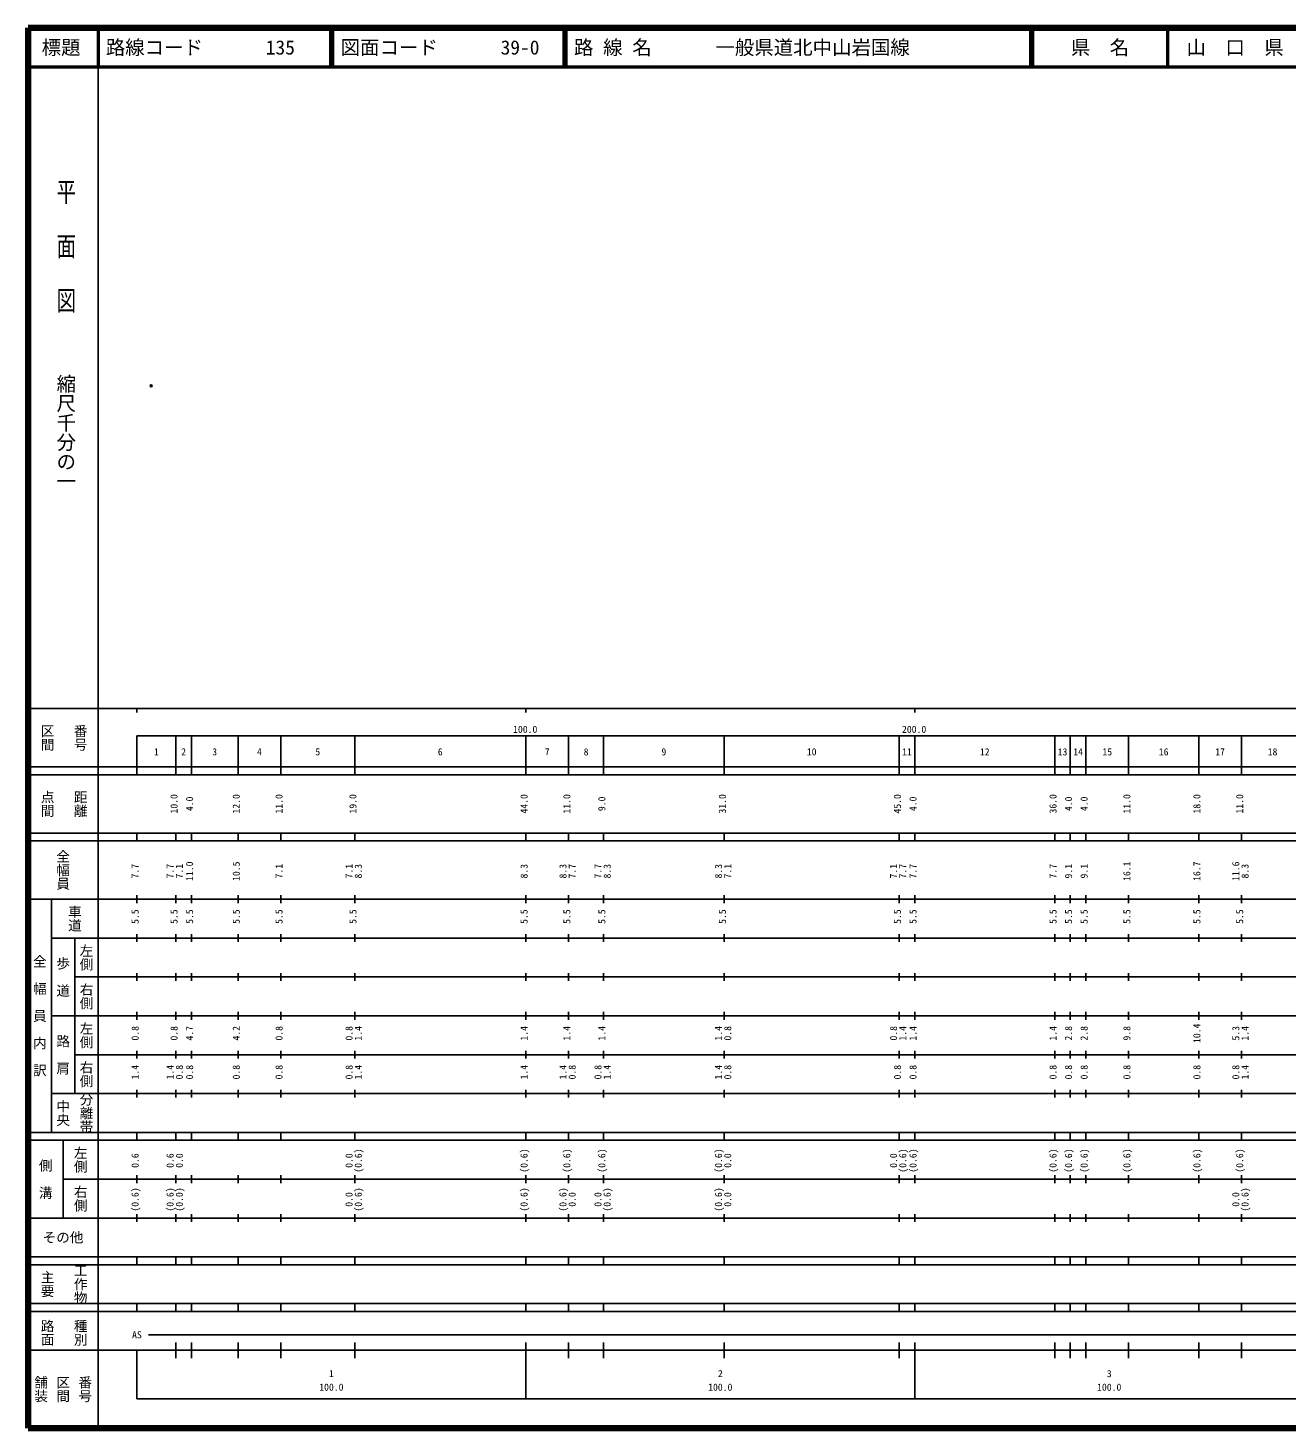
# Model space of a CAD drawing. Units: millimetres on the paper. Extents: x 40 to 680, y 20 to 380.
# Drawn here: x 40 to 363.7, y 20 to 380 of the extents above; entities that cross this region are included whole.
import ezdxf
from ezdxf.enums import TextEntityAlignment as Align

# ---------------------------------------------------------------- set-up
doc = ezdxf.new("R2010")
doc.units = ezdxf.units.MM
doc.header["$PDMODE"] = 32
doc.header["$PDSIZE"] = 0.5
doc.layers.add('M-OTRS', color=6, linetype='Continuous')
doc.layers.add('M-TTL-TXT', color=7, linetype='Continuous')
for name, color, linetype, lineweight in [('M-TTL', 2, 'Continuous', 140), ('M-TTL-BAND', 7, 'Continuous', 25), ('M-TTL-LINE', 7, 'Continuous', 50)]:
    doc.layers.add(name, color=color, linetype=linetype, lineweight=lineweight)
doc.styles.add('@ＭＳ ゴシック', font='')
doc.styles.add('ＭＳ ゴシック', font='')
doc.styles.get('@ＭＳ ゴシック').set_extended_font_data('@MS Gothic')
doc.styles.get('ＭＳ ゴシック').set_extended_font_data('MS Gothic')

msp = doc.modelspace()

# ---------------------------------------------------------------- linework, layer by layer
at = {"layer": 'M-OTRS'}
msp.add_point((71.699, 288), dxfattribs=at)
at = {"layer": 'M-TTL'}
for p, q in [((40, 380), (40, 20)), ((680, 380), (40, 380)), ((40, 20), (680, 20))]:
    msp.add_line(p, q, dxfattribs=at)
at = {"layer": 'M-TTL-BAND'}
for p, q in [((58, 370), (58, 20)), ((40, 205), (579, 205)), ((68, 205), (68, 204)), ((168, 205), (168, 204)), ((268, 205), (268, 204)), ((68, 198), (579, 198)), ((68, 198), (68, 188)), ((78, 188), (78, 198)), ((82, 188), (82, 198)), ((94, 188), (94, 198)), ((105, 188), (105, 198)), ((124, 188), (124, 198)), ((168, 188), (168, 198)), ((179, 188), (179, 198)), ((188, 188), (188, 198)), ((219, 188), (219, 198)), ((264, 188), (264, 198)), ((268, 188), (268, 198)), ((304, 188), (304, 198)), ((308, 188), (308, 198)), ((312, 188), (312, 198)), ((323, 188), (323, 198)), ((341, 188), (341, 198)), ((352, 188), (352, 198)), ((40, 190), (579, 190)), ((40, 188), (579, 188)), ((40, 173), (579, 173)), ((68, 171), (68, 173)), ((78, 171), (78, 173)), ((82, 171), (82, 173)), ((94, 171), (94, 173)), ((105, 171), (105, 173)), ((124, 171), (124, 173)), ((168, 171), (168, 173)), ((179, 171), (179, 173)), ((188, 171), (188, 173)), ((219, 171), (219, 173)), ((264, 171), (264, 173)), ((268, 171), (268, 173)), ((304, 171), (304, 173)), ((308, 171), (308, 173)), ((312, 171), (312, 173)), ((323, 171), (323, 173)), ((341, 171), (341, 173)), ((352, 171), (352, 173)), ((40, 171), (579, 171)), ((40, 156), (579, 156)), ((46, 96), (46, 156)), ((68, 155), (68, 157)), ((78, 155), (78, 157)), ((82, 155), (82, 157)), ((94, 155), (94, 157)), ((105, 155), (105, 157)), ((124, 155), (124, 157)), ((168, 155), (168, 157)), ((179, 155), (179, 157)), ((188, 155), (188, 157)), ((219, 155), (219, 157)), ((264, 155), (264, 157)), ((268, 155), (268, 157)), ((304, 155), (304, 157)), ((308, 155), (308, 157)), ((312, 155), (312, 157)), ((323, 155), (323, 157)), ((341, 155), (341, 157)), ((352, 155), (352, 157)), ((46, 146), (579, 146)), ((52, 146), (52, 106)), ((68, 145), (68, 147)), ((78, 145), (78, 147)), ((82, 145), (82, 147)), ((94, 145), (94, 147)), ((105, 145), (105, 147)), ((124, 145), (124, 147)), ((168, 145), (168, 147)), ((179, 145), (179, 147)), ((188, 145), (188, 147)), ((219, 145), (219, 147)), ((264, 145), (264, 147)), ((268, 145), (268, 147)), ((304, 145), (304, 147)), ((308, 145), (308, 147)), ((312, 145), (312, 147)), ((323, 145), (323, 147)), ((341, 145), (341, 147)), ((352, 145), (352, 147)), ((68, 135), (68, 137)), ((78, 135), (78, 137)), ((82, 135), (82, 137)), ((94, 135), (94, 137)), ((105, 135), (105, 137)), ((124, 135), (124, 137)), ((168, 135), (168, 137)), ((179, 135), (179, 137)), ((188, 135), (188, 137)), ((219, 135), (219, 137)), ((264, 135), (264, 137)), ((268, 135), (268, 137)), ((304, 135), (304, 137)), ((308, 135), (308, 137)), ((312, 135), (312, 137)), ((323, 135), (323, 137)), ((341, 135), (341, 137)), ((352, 135), (352, 137)), ((52, 136), (579, 136)), ((46, 126), (579, 126)), ((68, 125), (68, 127)), ((78, 125), (78, 127)), ((82, 125), (82, 127)), ((94, 125), (94, 127)), ((105, 125), (105, 127)), ((124, 125), (124, 127)), ((168, 125), (168, 127)), ((179, 125), (179, 127)), ((188, 125), (188, 127)), ((219, 125), (219, 127)), ((264, 125), (264, 127)), ((268, 125), (268, 127)), ((304, 125), (304, 127)), ((308, 125), (308, 127)), ((312, 125), (312, 127)), ((323, 125), (323, 127)), ((341, 125), (341, 127)), ((352, 125), (352, 127)), ((52, 116), (579, 116)), ((68, 115), (68, 117)), ((78, 115), (78, 117)), ((82, 115), (82, 117)), ((94, 115), (94, 117)), ((105, 115), (105, 117)), ((124, 115), (124, 117)), ((168, 115), (168, 117)), ((179, 115), (179, 117)), ((188, 115), (188, 117)), ((219, 115), (219, 117)), ((264, 115), (264, 117)), ((268, 115), (268, 117)), ((304, 115), (304, 117)), ((308, 115), (308, 117)), ((312, 115), (312, 117)), ((323, 115), (323, 117)), ((341, 115), (341, 117)), ((352, 115), (352, 117)), ((46, 106), (579, 106)), ((68, 105), (68, 107)), ((78, 105), (78, 107)), ((82, 105), (82, 107)), ((94, 105), (94, 107)), ((105, 105), (105, 107)), ((124, 105), (124, 107)), ((168, 105), (168, 107)), ((179, 105), (179, 107)), ((188, 105), (188, 107)), ((219, 105), (219, 107)), ((264, 105), (264, 107)), ((268, 105), (268, 107)), ((304, 105), (304, 107)), ((308, 105), (308, 107)), ((312, 105), (312, 107)), ((323, 105), (323, 107)), ((341, 105), (341, 107)), ((352, 105), (352, 107)), ((40, 96), (579, 96)), ((40, 94), (579, 94)), ((49, 94), (49, 74)), ((68, 94), (68, 96)), ((78, 94), (78, 96)), ((82, 94), (82, 96)), ((94, 94), (94, 96)), ((105, 94), (105, 96)), ((124, 94), (124, 96)), ((168, 94), (168, 96)), ((179, 94), (179, 96)), ((188, 94), (188, 96)), ((219, 94), (219, 96)), ((264, 94), (264, 96)), ((268, 94), (268, 96)), ((304, 94), (304, 96)), ((308, 94), (308, 96)), ((312, 94), (312, 96)), ((323, 94), (323, 96)), ((341, 94), (341, 96)), ((352, 94), (352, 96)), ((49, 84), (579, 84)), ((68, 83), (68, 85)), ((78, 83), (78, 85)), ((82, 83), (82, 85)), ((94, 83), (94, 85)), ((105, 83), (105, 85)), ((124, 83), (124, 85)), ((168, 83), (168, 85)), ((179, 83), (179, 85)), ((188, 83), (188, 85)), ((219, 83), (219, 85)), ((264, 83), (264, 85)), ((268, 83), (268, 85)), ((304, 83), (304, 85)), ((308, 83), (308, 85)), ((312, 83), (312, 85)), ((323, 83), (323, 85)), ((341, 83), (341, 85)), ((352, 83), (352, 85)), ((40, 74), (579, 74)), ((68, 73), (68, 75)), ((78, 73), (78, 75)), ((82, 73), (82, 75)), ((94, 73), (94, 75)), ((105, 73), (105, 75)), ((124, 73), (124, 75)), ((168, 73), (168, 75)), ((179, 73), (179, 75)), ((188, 73), (188, 75)), ((219, 73), (219, 75)), ((264, 73), (264, 75)), ((268, 73), (268, 75)), ((304, 73), (304, 75)), ((308, 73), (308, 75)), ((312, 73), (312, 75)), ((323, 73), (323, 75)), ((341, 73), (341, 75)), ((352, 73), (352, 75)), ((40, 64), (579, 64)), ((40, 62), (579, 62)), ((68, 62), (68, 64)), ((78, 62), (78, 64)), ((82, 62), (82, 64)), ((94, 62), (94, 64)), ((105, 62), (105, 64)), ((124, 62), (124, 64)), ((168, 62), (168, 64)), ((179, 62), (179, 64)), ((188, 62), (188, 64)), ((219, 62), (219, 64)), ((264, 62), (264, 64)), ((268, 62), (268, 64)), ((304, 62), (304, 64)), ((308, 62), (308, 64)), ((312, 62), (312, 64)), ((323, 62), (323, 64)), ((341, 62), (341, 64)), ((352, 62), (352, 64)), ((40, 52), (579, 52)), ((68, 50), (68, 52)), ((78, 50), (78, 52)), ((82, 50), (82, 52)), ((94, 50), (94, 52)), ((105, 50), (105, 52)), ((124, 50), (124, 52)), ((168, 50), (168, 52)), ((179, 50), (179, 52)), ((188, 50), (188, 52)), ((219, 50), (219, 52)), ((264, 50), (264, 52)), ((268, 50), (268, 52)), ((304, 50), (304, 52)), ((308, 50), (308, 52)), ((312, 50), (312, 52)), ((323, 50), (323, 52)), ((341, 50), (341, 52)), ((352, 50), (352, 52)), ((40, 50), (579, 50)), ((71, 44), (565, 44)), ((40, 40), (579, 40)), ((68, 40), (68, 27.5)), ((78, 38), (78, 42)), ((82, 38), (82, 42)), ((94, 38), (94, 42)), ((105, 38), (105, 42)), ((124, 38), (124, 42)), ((168, 27.5), (168, 42)), ((179, 38), (179, 42)), ((188, 38), (188, 42)), ((219, 38), (219, 42)), ((264, 38), (264, 42)), ((268, 27.5), (268, 42)), ((304, 38), (304, 42)), ((308, 38), (308, 42)), ((312, 38), (312, 42)), ((323, 38), (323, 42)), ((341, 38), (341, 42)), ((352, 38), (352, 42)), ((68, 27.5), (579, 27.5))]:
    msp.add_line(p, q, dxfattribs=at)
at = {"layer": 'M-TTL-LINE'}
for p, q in [((58, 380), (58, 370)), ((117.75, 380), (117.75, 370)), ((118.25, 380), (118.25, 370)), ((177.75, 380), (177.75, 370)), ((178.25, 380), (178.25, 370)), ((297.75, 380), (297.75, 370)), ((298.25, 380), (298.25, 370)), ((333, 380), (333, 370)), ((40, 370), (680, 370))]:
    msp.add_line(p, q, dxfattribs=at)

# ---------------------------------------------------------------- texts
at = {"layer": 'M-TTL-BAND', "style": '@ＭＳ ゴシック', "width": 1.4}
msp.add_text('平  面  図', height=3.666, rotation=270, dxfattribs=at).set_placement((49.777, 306.475), align=Align.MIDDLE_RIGHT)
at = {"layer": 'M-TTL-BAND', "style": '@ＭＳ ゴシック'}
msp.add_text('縮尺千分の一', height=3.666, rotation=270, dxfattribs=at).set_placement((49.777, 261.03), align=Align.MIDDLE_RIGHT)
for s, p in [('区間', (45, 197.5)), ('番号', (53.5, 197.5)), ('点間', (45, 180.5)), ('距離', (53.5, 180.5)), ('全幅員', (49, 163.5)), ('車道', (52, 151)), ('左側', (55, 141)), ('全\u3000幅\u3000員\u3000内\u3000訳', (43, 126)), ('歩\u3000道', (49, 136)), ('右側', (55, 131)), ('左側', (55, 121)), ('路\u3000肩', (49, 116)), ('右側', (55, 111)), ('分離帯', (55, 101)), ('中央', (49, 101)), ('左側', (53.5, 89)), ('側\u3000溝', (44.5, 84)), ('右側', (53.5, 79)), ('工作物', (53.5, 57)), ('主要', (45, 57)), ('路面', (45, 44.5)), ('種別', (53.5, 44.5)), ('舗装', (43.333, 30)), ('区間', (49, 30)), ('番号', (54.667, 30))]:
    msp.add_text(s, height=2.566, rotation=270, dxfattribs=at).set_placement(p, align=Align.MIDDLE_CENTER)
at = {"layer": 'M-TTL-BAND', "style": 'ＭＳ ゴシック'}
for s, p in [('100.0', (167.844, 198.195)), ('200.0', (267.844, 198.195)), ('1', (73, 192.405)), ('2', (80, 192.405)), ('3', (88, 192.405)), ('4', (99.5, 192.405)), ('5', (114.5, 192.405)), ('6', (146, 192.405)), ('7', (173.5, 192.405)), ('8', (183.5, 192.405)), ('9', (203.5, 192.405)), ('10', (241.5, 192.405)), ('11', (266, 192.405)), ('12', (286, 192.405)), ('13', (306, 192.405)), ('14', (310, 192.405)), ('15', (317.5, 192.405)), ('16', (332, 192.405)), ('17', (346.5, 192.405)), ('18', (360, 192.405)), ('AS', (68, 42.5)), ('1', (118, 32.523)), ('2', (218, 32.523)), ('3', (318, 32.523)), ('100.0', (118, 29.033)), ('100.0', (218, 29.033)), ('100.0', (318, 29.033))]:
    msp.add_text(s, height=1.833, dxfattribs=at).set_placement(p, align=Align.BOTTOM_CENTER)
for s, p in [('10.0', (79, 180.5)), ('4.0', (83, 180.5)), ('12.0', (95, 180.5)), ('11.0', (106, 180.5)), ('19.0', (125, 180.5)), ('44.0', (169, 180.5)), ('11.0', (180, 180.5)), ('9.0', (189, 180.5)), ('31.0', (220, 180.5)), ('45.0', (265, 180.5)), ('4.0', (269, 180.5)), ('36.0', (305, 180.5)), ('4.0', (309, 180.5)), ('4.0', (313, 180.5)), ('11.0', (324, 180.5)), ('18.0', (342, 180.5)), ('11.0', (353, 180.5)), ('7.7', (69, 163.174)), ('7.7', (78, 163.174)), ('7.1', (80.37, 163.174)), ('11.0', (83, 163.174)), ('10.5', (95, 163.174)), ('7.1', (106, 163.174)), ('7.1', (124, 163.174)), ('8.3', (126.37, 163.174)), ('8.3', (169, 163.174)), ('8.3', (179, 163.174)), ('7.7', (181.37, 163.174)), ('7.7', (188, 163.174)), ('8.3', (190.37, 163.174)), ('8.3', (219, 163.174)), ('7.1', (221.37, 163.174)), ('7.1', (264, 163.174)), ('7.7', (266.37, 163.174)), ('7.7', (269, 163.174)), ('7.7', (305, 163.174)), ('9.1', (309, 163.174)), ('9.1', (313, 163.174)), ('16.1', (324, 163.174)), ('16.7', (342, 163.174)), ('11.6', (352, 163.174)), ('8.3', (354.37, 163.174)), ('5.5', (69, 151.5)), ('5.5', (79, 151.5)), ('5.5', (83, 151.5)), ('5.5', (95, 151.5)), ('5.5', (106, 151.5)), ('5.5', (125, 151.5)), ('5.5', (169, 151.5)), ('5.5', (180, 151.5)), ('5.5', (189, 151.5)), ('5.5', (220, 151.5)), ('5.5', (265, 151.5)), ('5.5', (269, 151.5)), ('5.5', (305, 151.5)), ('5.5', (309, 151.5)), ('5.5', (313, 151.5)), ('5.5', (324, 151.5)), ('5.5', (342, 151.5)), ('5.5', (353, 151.5)), ('0.8', (69, 121.5)), ('0.8', (79, 121.5)), ('4.7', (83, 121.5)), ('4.2', (95, 121.5)), ('0.8', (106, 121.5)), ('0.8', (124, 121.5)), ('1.4', (126.37, 121.5)), ('1.4', (169, 121.5)), ('1.4', (180, 121.5)), ('1.4', (189, 121.5)), ('1.4', (219, 121.5)), ('0.8', (221.37, 121.5)), ('0.8', (264, 121.5)), ('1.4', (266.37, 121.5)), ('1.4', (269, 121.5)), ('1.4', (305, 121.5)), ('2.8', (309, 121.5)), ('2.8', (313, 121.5)), ('9.8', (324, 121.5)), ('10.4', (342, 121.5)), ('5.3', (352, 121.5)), ('1.4', (354.37, 121.5)), ('1.4', (69, 111.5)), ('1.4', (78, 111.5)), ('0.8', (80.37, 111.5)), ('0.8', (83, 111.5)), ('0.8', (95, 111.5)), ('0.8', (106, 111.5)), ('0.8', (124, 111.5)), ('1.4', (126.37, 111.5)), ('1.4', (169, 111.5)), ('1.4', (179, 111.5)), ('0.8', (181.37, 111.5)), ('0.8', (188, 111.5)), ('1.4', (190.37, 111.5)), ('1.4', (219, 111.5)), ('0.8', (221.37, 111.5)), ('0.8', (265, 111.5)), ('0.8', (269, 111.5)), ('0.8', (305, 111.5)), ('0.8', (309, 111.5)), ('0.8', (313, 111.5)), ('0.8', (324, 111.5)), ('0.8', (342, 111.5)), ('0.8', (352, 111.5)), ('1.4', (354.37, 111.5)), ('0.6', (69, 88.764)), ('0.6', (78, 88.764)), ('0.0', (80.37, 88.764)), ('0.0', (124, 88.764)), ('(0.6)', (126.37, 88.764)), ('(0.6)', (169, 88.764)), ('(0.6)', (180, 88.764)), ('(0.6)', (189, 88.764)), ('(0.6)', (219, 88.764)), ('0.0', (221.37, 88.764)), ('0.0', (264, 88.764)), ('(0.6)', (266.37, 88.764)), ('(0.6)', (269, 88.764)), ('(0.6)', (305, 88.764)), ('(0.6)', (309, 88.764)), ('(0.6)', (313, 88.764)), ('(0.6)', (324, 88.764)), ('(0.6)', (342, 88.764)), ('(0.6)', (353, 88.764)), ('(0.6)', (69, 78.764)), ('(0.6)', (78, 78.764)), ('(0.0)', (80.37, 78.764)), ('0.0', (124, 78.764)), ('(0.6)', (126.37, 78.764)), ('(0.6)', (169, 78.764)), ('(0.6)', (179, 78.764)), ('0.0', (181.37, 78.764)), ('0.0', (188, 78.764)), ('(0.6)', (190.37, 78.764)), ('(0.6)', (219, 78.764)), ('0.0', (221.37, 78.764)), ('0.0', (352, 78.764)), ('(0.6)', (354.37, 78.764))]:
    msp.add_text(s, height=1.833, rotation=90, dxfattribs=at).set_placement(p, align=Align.BOTTOM_CENTER)
msp.add_text('その他', height=2.566, dxfattribs=at).set_placement((49, 69), align=Align.MIDDLE_CENTER)
at = {"layer": 'M-TTL-TXT', "style": 'ＭＳ ゴシック'}
for s, p in [('標題', (48.5, 375)), ('県\u3000名', (315.625, 375)), ('山\u3000口\u3000県', (350.375, 375))]:
    msp.add_text(s, height=3.666, dxfattribs=at).set_placement(p, align=Align.MIDDLE_CENTER)
for s, p in [('路線コード', (60, 375)), ('135', (101.142, 375)), ('図面コード', (120.38, 375)), ('39-0', (161.521, 375)), ('路 線 名', (180.38, 375)), ('一般県道北中山岩国線', (216.734, 375))]:
    msp.add_text(s, height=3.666, dxfattribs=at).set_placement(p, align=Align.MIDDLE_LEFT)

doc.saveas('drawing.dxf')
